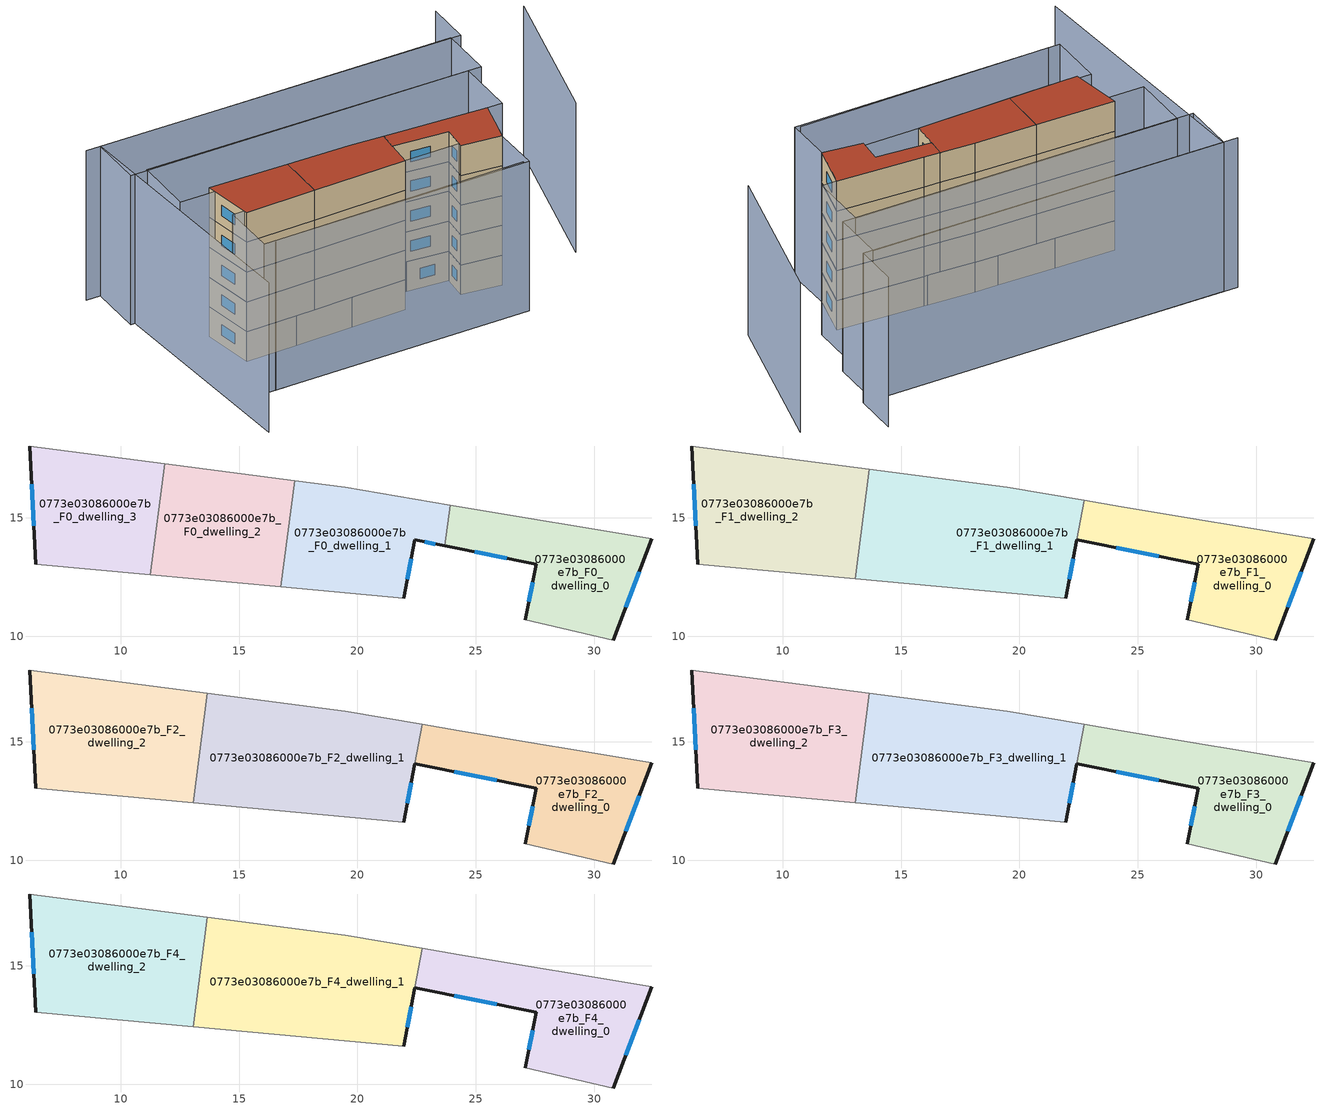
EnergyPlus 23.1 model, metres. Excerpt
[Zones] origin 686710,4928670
0773e03086000e7b_F0_dwelling_0
 floor ground (EU_floor_Construction): 32.43,14.12 30.81,9.84 27.09,10.69 27.56,13.04 23.7,13.82 23.93,15.55 24.3,15.48 z0
 wall outside (EU_wall_Construction): 30.81,9.84 32.43,14.12 / 23.7,13.82 27.56,13.04 27.09,10.69 z0:3
 wall adiabatic (EU_wall_Construction): 32.43,14.12 24.3,15.48 23.93,15.55 / 27.09,10.69 30.81,9.84 z0:3
 wall to 0773e03086000e7b_F0_dwelling_1 (EU_wall_Construction): 23.93,15.55 23.7,13.82 z0:3
 window (EU_Window_Construction): 31.34,11.23 31.9,12.73 / 27.41,12.28 27.24,11.46 / 24.95,13.56 26.3,13.29 z0.98:2.02
0773e03086000e7b_F0_dwelling_1
 floor ground (EU_floor_Construction): 23.93,15.55 23.7,13.82 22.42,14.07 21.96,11.61 16.75,12.09 17.34,16.58 19.48,16.3 z0
 wall outside (EU_wall_Construction): 21.96,11.61 22.42,14.07 23.7,13.82 z0:3
 wall adiabatic (EU_wall_Construction): 23.93,15.55 19.48,16.3 17.34,16.58 / 16.75,12.09 21.96,11.61 z0:3
 wall to 0773e03086000e7b_F0_dwelling_2 (EU_wall_Construction): 17.34,16.58 16.75,12.09 z0:3
 window (EU_Window_Construction): 22.84,13.99 23.28,13.9 / 22.11,12.41 22.27,13.27 z0.98:2.02
0773e03086000e7b_F0_dwelling_2
 floor ground (EU_floor_Construction): 17.34,16.58 16.75,12.09 11.24,12.61 11.86,17.3 z0
 wall adiabatic (EU_wall_Construction): 11.24,12.61 16.75,12.09 / 17.34,16.58 11.86,17.3 z0:3
 wall to 0773e03086000e7b_F0_dwelling_3 (EU_wall_Construction): 11.86,17.3 11.24,12.61 z0:3
0773e03086000e7b_F0_dwelling_3
 floor ground (EU_floor_Construction): 11.86,17.3 11.24,12.61 6.41,13.05 6.16,18.04 z0
 wall outside (EU_wall_Construction): 6.16,18.04 6.41,13.05 z0:3
 wall adiabatic (EU_wall_Construction): 6.41,13.05 11.24,12.61 / 11.86,17.3 6.16,18.04 z0:3
 window (EU_Window_Construction): 6.24,16.42 6.33,14.67 z0.98:2.02
0773e03086000e7b_F1_dwelling_0
 floor to 0773e03086000e7b_F0_dwelling_0 (EU_floor_Construction): 32.43,14.12 30.81,9.84 27.09,10.69 27.56,13.04 23.7,13.82 23.92,15.55 24.3,15.48 z3
 floor to 0773e03086000e7b_F0_dwelling_1 (EU_floor_Construction): 23.92,15.55 23.7,13.82 22.42,14.07 22.74,15.75 z3
 wall outside (EU_wall_Construction): 30.81,9.84 32.43,14.12 / 22.43,14.07 27.56,13.04 27.09,10.69 z3:6
 wall adiabatic (EU_wall_Construction): 32.43,14.12 24.3,15.48 22.74,15.75 / 27.09,10.69 30.81,9.84 z3:6
 wall to 0773e03086000e7b_F1_dwelling_1 (EU_wall_Construction): 22.74,15.75 22.43,14.07 z3:6
 window (EU_Window_Construction): 31.34,11.23 31.9,12.73 / 27.41,12.28 27.24,11.46 / 24.09,13.74 25.89,13.38 z3.98:5.02
0773e03086000e7b_F1_dwelling_1
 floor outside (EU_floor_Construction): 22.74,15.75 22.42,14.07 21.96,11.61 22.42,14.07 z3
 floor to 0773e03086000e7b_F0_dwelling_1 (EU_floor_Construction): 22.74,15.75 22.42,14.07 21.96,11.61 16.75,12.09 17.34,16.58 19.48,16.3 z3
 floor to 0773e03086000e7b_F0_dwelling_2 (EU_floor_Construction): 17.34,16.58 16.75,12.09 13.05,12.44 13.66,17.06 z3
 wall outside (EU_wall_Construction): 21.96,11.61 22.42,14.07 z3:6
 wall adiabatic (EU_wall_Construction): 22.74,15.75 19.48,16.3 13.66,17.06 / 13.05,12.44 21.96,11.61 z3:6
 wall to 0773e03086000e7b_F1_dwelling_2 (EU_wall_Construction): 13.66,17.06 13.05,12.44 z3:6
 window (EU_Window_Construction): 22.11,12.41 22.27,13.27 z3.98:5.02
0773e03086000e7b_F1_dwelling_2
 floor to 0773e03086000e7b_F0_dwelling_2 (EU_floor_Construction): 13.66,17.06 13.05,12.44 11.24,12.61 11.86,17.3 z3
 floor to 0773e03086000e7b_F0_dwelling_3 (EU_floor_Construction): 11.86,17.3 11.24,12.61 6.41,13.05 6.16,18.04 z3
 wall outside (EU_wall_Construction): 6.16,18.04 6.41,13.05 z3:6
 wall adiabatic (EU_wall_Construction): 6.41,13.05 13.05,12.44 / 13.66,17.06 6.16,18.04 z3:6
 window (EU_Window_Construction): 6.24,16.42 6.33,14.67 z3.98:5.02
0773e03086000e7b_F2_dwelling_0
 floor to 0773e03086000e7b_F1_dwelling_0 (EU_floor_Construction): 32.43,14.12 30.81,9.84 27.09,10.69 27.56,13.04 22.42,14.07 22.74,15.75 24.3,15.48 z6
 wall outside (EU_wall_Construction): 30.81,9.84 32.43,14.12 / 22.43,14.07 27.56,13.04 27.09,10.69 z6:9
 wall adiabatic (EU_wall_Construction): 32.43,14.12 24.3,15.48 22.74,15.75 / 27.09,10.69 30.81,9.84 z6:9
 wall to 0773e03086000e7b_F2_dwelling_1 (EU_wall_Construction): 22.74,15.75 22.43,14.07 z6:9
 window (EU_Window_Construction): 31.34,11.23 31.9,12.73 / 27.41,12.28 27.24,11.46 / 24.09,13.74 25.89,13.38 z6.98:8.02
0773e03086000e7b_F2_dwelling_1
 floor to 0773e03086000e7b_F1_dwelling_1 (EU_floor_Construction): 22.74,15.75 22.42,14.07 21.96,11.61 13.05,12.44 13.66,17.06 19.48,16.3 z6
 wall outside (EU_wall_Construction): 21.96,11.61 22.42,14.07 z6:9
 wall adiabatic (EU_wall_Construction): 22.74,15.75 19.48,16.3 13.66,17.06 / 13.05,12.44 21.96,11.61 z6:9
 wall to 0773e03086000e7b_F2_dwelling_2 (EU_wall_Construction): 13.66,17.06 13.05,12.44 z6:9
 window (EU_Window_Construction): 22.11,12.41 22.27,13.27 z6.98:8.02
0773e03086000e7b_F2_dwelling_2
 floor to 0773e03086000e7b_F1_dwelling_2 (EU_floor_Construction): 13.66,17.06 13.05,12.44 6.41,13.05 6.16,18.04 z6
 wall outside (EU_wall_Construction): 6.16,18.04 6.41,13.05 z6:9
 wall adiabatic (EU_wall_Construction): 6.41,13.05 13.05,12.44 / 13.66,17.06 6.16,18.04 z6:9
 window (EU_Window_Construction): 6.24,16.42 6.33,14.67 z6.98:8.02
0773e03086000e7b_F3_dwelling_0
 floor to 0773e03086000e7b_F2_dwelling_0 (EU_floor_Construction): 32.43,14.12 30.81,9.84 27.09,10.69 27.56,13.04 22.42,14.07 22.74,15.75 24.3,15.48 z9
 wall outside (EU_wall_Construction): 30.81,9.84 32.43,14.12 / 22.43,14.07 27.56,13.04 27.09,10.69 z9:12
 wall adiabatic (EU_wall_Construction): 32.43,14.12 24.3,15.48 22.74,15.75 / 27.09,10.69 30.81,9.84 z9:12
 wall to 0773e03086000e7b_F3_dwelling_1 (EU_wall_Construction): 22.74,15.75 22.43,14.07 z9:12
 window (EU_Window_Construction): 31.34,11.23 31.9,12.73 / 27.41,12.28 27.24,11.46 / 24.09,13.74 25.89,13.38 z9.98:11.02
0773e03086000e7b_F3_dwelling_1
 floor to 0773e03086000e7b_F2_dwelling_1 (EU_floor_Construction): 22.74,15.75 22.42,14.07 21.96,11.61 13.05,12.44 13.66,17.06 19.48,16.3 z9
 wall outside (EU_wall_Construction): 21.96,11.61 22.42,14.07 z9:12
 wall adiabatic (EU_wall_Construction): 22.74,15.75 19.48,16.3 13.66,17.06 / 13.05,12.44 21.96,11.61 z9:12
 wall to 0773e03086000e7b_F3_dwelling_2 (EU_wall_Construction): 13.66,17.06 13.05,12.44 z9:12
 window (EU_Window_Construction): 22.11,12.41 22.27,13.27 z9.98:11.02
0773e03086000e7b_F3_dwelling_2
 floor to 0773e03086000e7b_F2_dwelling_2 (EU_floor_Construction): 13.66,17.06 13.05,12.44 6.41,13.05 6.16,18.04 z9
 wall outside (EU_wall_Construction): 6.16,18.04 6.41,13.05 z9:12
 wall adiabatic (EU_wall_Construction): 6.41,13.05 13.05,12.44 / 13.66,17.06 6.16,18.04 z9:12
 window (EU_Window_Construction): 6.24,16.42 6.33,14.67 z9.98:11.02
0773e03086000e7b_F4_dwelling_0
 floor to 0773e03086000e7b_F3_dwelling_0 (EU_floor_Construction): 32.43,14.12 30.81,9.84 27.09,10.69 27.56,13.04 22.42,14.07 22.74,15.75 24.3,15.48 z12
 wall outside (EU_wall_Construction): 30.81,9.84 32.43,14.12 / 22.43,14.07 27.56,13.04 27.09,10.69 z12:15
 wall adiabatic (EU_wall_Construction): 32.43,14.12 24.3,15.48 22.74,15.75 / 27.09,10.69 30.81,9.84 z12:15
 wall to 0773e03086000e7b_F4_dwelling_1 (EU_wall_Construction): 22.74,15.75 22.43,14.07 z12:15
 window (EU_Window_Construction): 31.34,11.23 31.9,12.73 / 27.41,12.28 27.24,11.46 / 24.09,13.74 25.89,13.38 z12.98:14.02
 roof outside (EU_roof_Construction): 30.81,9.84 32.43,14.12 24.3,15.48 22.74,15.75 22.43,14.07 27.56,13.04 27.09,10.69 z15
0773e03086000e7b_F4_dwelling_1
 floor to 0773e03086000e7b_F3_dwelling_1 (EU_floor_Construction): 22.74,15.75 22.42,14.07 21.96,11.61 13.05,12.44 13.66,17.06 19.48,16.3 z12
 wall outside (EU_wall_Construction): 21.96,11.61 22.42,14.07 z12:15
 wall adiabatic (EU_wall_Construction): 22.74,15.75 19.48,16.3 13.66,17.06 / 13.05,12.44 21.96,11.61 z12:15
 wall to 0773e03086000e7b_F4_dwelling_2 (EU_wall_Construction): 13.66,17.06 13.05,12.44 z12:15
 window (EU_Window_Construction): 22.11,12.41 22.27,13.27 z12.98:14.02
 roof outside (EU_roof_Construction): 21.96,11.61 22.42,14.07 22.74,15.75 19.48,16.3 13.66,17.06 13.05,12.44 z15
0773e03086000e7b_F4_dwelling_2
 floor to 0773e03086000e7b_F3_dwelling_2 (EU_floor_Construction): 13.66,17.06 13.05,12.44 6.41,13.05 6.16,18.04 z12
 wall outside (EU_wall_Construction): 6.16,18.04 6.41,13.05 z12:15
 wall adiabatic (EU_wall_Construction): 6.41,13.05 13.05,12.44 / 13.66,17.06 6.16,18.04 z12:15
 window (EU_Window_Construction): 6.24,16.42 6.33,14.67 z12.98:14.02
 roof outside (EU_roof_Construction): 13.05,12.44 13.66,17.06 6.16,18.04 6.41,13.05 z15
shading: 5.75,8.05 29.86,5.52 / 2.57,28.53 1.4,3.16 / 38.88,10.28 44.3,25.01 / 37.8,28.77 37.28,24.49 / 37.28,24.49 1.18,28.82 / 30.3,5.3 4.65,8.18 / 4.65,8.18 5.24,13.49 / 5.24,13.49 30.9,10.61 / 30.9,10.61 30.3,5.3 / 3.54,23.41 34.54,19.68 / 34.54,19.68 33.85,13.95 / 33.85,13.95 2.85,17.68 / 2.85,17.68 3.54,23.41 / 2.52,28.66 36.4,24.68 / 36.4,24.68 35.79,19.52 / 35.79,19.52 1.91,23.5 / 1.91,23.5 2.52,28.66 z0:15
[Building]
EU S2 Campaign: North Axis=0; Terrain=City; Solar Distribution=FullExterior
[Site:Location]
Bologna: Latitude=44.5; Longitude=11.25; Time Zone=1; Elevation=37
[SizingPeriod:WeatherFileDays]
AnnualSizingPeriod: Begin Month=1; Begin Day of Month=1; End Month=12; End Day of Month=31; Day of Week for Start Day=Monday; Use Weather File Daylight Saving Period=No; Use Weather File Rain and Snow Indicators=No
[MATERIAL]
EU_InternalMass_Material: Roughness=MediumRough; Thickness=0.1; Conductivity=1; Density=1800; Specific Heat=900; Thermal Absorptance=0.9; Solar Absorptance=0.7; Visible Absorptance=0.7
[MATERIAL:NOMASS] Roughness=MediumRough; Thermal Absorptance=0.9; Solar Absorptance=0.7; Visible Absorptance=0.7
Name | Thermal Resistance
EU_wall_NoMass | 0.905828
EU_roof_NoMass | 0.37593
EU_floor_NoMass | 0.67114
[WINDOWMATERIAL:SIMPLEGLAZINGSYSTEM]
EU_Window_SimpleGlazing: UFactor=4.52486; Solar Heat Gain Coefficient=0.85; Visible Transmittance=0.85
[CONSTRUCTION]
EU_wall_Construction: EU_wall_NoMass
EU_roof_Construction: EU_roof_NoMass
EU_floor_Construction: EU_floor_NoMass
EU_InternalMass_Construction: EU_InternalMass_Material
EU_Window_Construction: EU_Window_SimpleGlazing
[ZONE] Type=1; Multiplier=1; Ceiling Height=autocalculate; Floor Area=autocalculate; Part of Total Floor Area=Yes
Name | Volume
0773e03086000e7b_F0_dwelling_0 | 76.8047
0773e03086000e7b_F1_dwelling_0 | 83.2778
0773e03086000e7b_F2_dwelling_0; 0773e03086000e7b_F3_dwelling_0; 0773e03086000e7b_F4_dwelling_0 | 83.2786
0773e03086000e7b_F0_dwelling_1 | 76.8076
0773e03086000e7b_F1_dwelling_1 | 121.544
0773e03086000e7b_F2_dwelling_1; 0773e03086000e7b_F3_dwelling_1; 0773e03086000e7b_F4_dwelling_1 | 121.515
0773e03086000e7b_F0_dwelling_2 | 76.7988
0773e03086000e7b_F1_dwelling_2 | 102.4
0773e03086000e7b_F2_dwelling_2; 0773e03086000e7b_F3_dwelling_2; 0773e03086000e7b_F4_dwelling_2 | 102.404
0773e03086000e7b_F0_dwelling_3 | 76.8062
[INTERNALMASS] Construction=EU_InternalMass_Construction
Name | Zone or ZoneList | Surface Area
0773e03086000e7b_F0_dwelling_0_EU_InternalMass | 0773e03086000e7b_F0_dwelling_0 | 25.6012
0773e03086000e7b_F0_dwelling_1_EU_InternalMass | 0773e03086000e7b_F0_dwelling_1 | 25.6025
0773e03086000e7b_F0_dwelling_2_EU_InternalMass | 0773e03086000e7b_F0_dwelling_2 | 25.5995
0773e03086000e7b_F0_dwelling_3_EU_InternalMass | 0773e03086000e7b_F0_dwelling_3 | 25.6022
0773e03086000e7b_F1_dwelling_0_EU_InternalMass | 0773e03086000e7b_F1_dwelling_0 | 27.7589
0773e03086000e7b_F1_dwelling_1_EU_InternalMass | 0773e03086000e7b_F1_dwelling_1 | 40.5072
0773e03086000e7b_F1_dwelling_2_EU_InternalMass | 0773e03086000e7b_F1_dwelling_2 | 34.1346
0773e03086000e7b_F2_dwelling_0_EU_InternalMass | 0773e03086000e7b_F2_dwelling_0 | 27.7589
0773e03086000e7b_F2_dwelling_1_EU_InternalMass | 0773e03086000e7b_F2_dwelling_1 | 40.5072
0773e03086000e7b_F2_dwelling_2_EU_InternalMass | 0773e03086000e7b_F2_dwelling_2 | 34.1346
0773e03086000e7b_F3_dwelling_0_EU_InternalMass | 0773e03086000e7b_F3_dwelling_0 | 27.7589
0773e03086000e7b_F3_dwelling_1_EU_InternalMass | 0773e03086000e7b_F3_dwelling_1 | 40.5072
0773e03086000e7b_F3_dwelling_2_EU_InternalMass | 0773e03086000e7b_F3_dwelling_2 | 34.1346
0773e03086000e7b_F4_dwelling_0_EU_InternalMass | 0773e03086000e7b_F4_dwelling_0 | 27.7589
0773e03086000e7b_F4_dwelling_1_EU_InternalMass | 0773e03086000e7b_F4_dwelling_1 | 40.5072
0773e03086000e7b_F4_dwelling_2_EU_InternalMass | 0773e03086000e7b_F4_dwelling_2 | 34.1346
[OTHEREQUIPMENT] Fuel Type=Electricity; Design Level Calculation Method=Watts/Area; Power per Zone Floor Area=1; Fraction Latent=0; Fraction Radiant=0; Fraction Lost=0; Carbon Dioxide Generation Rate=0; EndUse Subcategory=EU_Step8_InternalGains
Name | Zone or ZoneList or Space or SpaceList | Schedule
EU_Step8_InternalGain_0773e03086000e7b_F0_dwelling_0_f000 | 0773e03086000e7b_F0_dwelling_0 | EU_Step8_GainSchedule_0773e03086000e7b_F0_dwelling_0_f000
EU_Step8_InternalGain_0773e03086000e7b_F0_dwelling_1_f000 | 0773e03086000e7b_F0_dwelling_1 | EU_Step8_GainSchedule_0773e03086000e7b_F0_dwelling_1_f000
EU_Step8_InternalGain_0773e03086000e7b_F0_dwelling_2_f000 | 0773e03086000e7b_F0_dwelling_2 | EU_Step8_GainSchedule_0773e03086000e7b_F0_dwelling_2_f000
EU_Step8_InternalGain_0773e03086000e7b_F0_dwelling_3_f000 | 0773e03086000e7b_F0_dwelling_3 | EU_Step8_GainSchedule_0773e03086000e7b_F0_dwelling_3_f000
EU_Step8_InternalGain_0773e03086000e7b_F1_dwelling_0_f000 | 0773e03086000e7b_F1_dwelling_0 | EU_Step8_GainSchedule_0773e03086000e7b_F1_dwelling_0_f000
EU_Step8_InternalGain_0773e03086000e7b_F1_dwelling_1_f000 | 0773e03086000e7b_F1_dwelling_1 | EU_Step8_GainSchedule_0773e03086000e7b_F1_dwelling_1_f000
EU_Step8_InternalGain_0773e03086000e7b_F1_dwelling_2_f000 | 0773e03086000e7b_F1_dwelling_2 | EU_Step8_GainSchedule_0773e03086000e7b_F1_dwelling_2_f000
EU_Step8_InternalGain_0773e03086000e7b_F2_dwelling_0_f000 | 0773e03086000e7b_F2_dwelling_0 | EU_Step8_GainSchedule_0773e03086000e7b_F2_dwelling_0_f000
EU_Step8_InternalGain_0773e03086000e7b_F2_dwelling_1_f000 | 0773e03086000e7b_F2_dwelling_1 | EU_Step8_GainSchedule_0773e03086000e7b_F2_dwelling_1_f000
EU_Step8_InternalGain_0773e03086000e7b_F2_dwelling_2_f000 | 0773e03086000e7b_F2_dwelling_2 | EU_Step8_GainSchedule_0773e03086000e7b_F2_dwelling_2_f000
EU_Step8_InternalGain_0773e03086000e7b_F3_dwelling_0_f000 | 0773e03086000e7b_F3_dwelling_0 | EU_Step8_GainSchedule_0773e03086000e7b_F3_dwelling_0_f000
EU_Step8_InternalGain_0773e03086000e7b_F3_dwelling_1_f000 | 0773e03086000e7b_F3_dwelling_1 | EU_Step8_GainSchedule_0773e03086000e7b_F3_dwelling_1_f000
EU_Step8_InternalGain_0773e03086000e7b_F3_dwelling_2_f000 | 0773e03086000e7b_F3_dwelling_2 | EU_Step8_GainSchedule_0773e03086000e7b_F3_dwelling_2_f000
EU_Step8_InternalGain_0773e03086000e7b_F4_dwelling_0_f000 | 0773e03086000e7b_F4_dwelling_0 | EU_Step8_GainSchedule_0773e03086000e7b_F4_dwelling_0_f000
EU_Step8_InternalGain_0773e03086000e7b_F4_dwelling_1_f000 | 0773e03086000e7b_F4_dwelling_1 | EU_Step8_GainSchedule_0773e03086000e7b_F4_dwelling_1_f000
EU_Step8_InternalGain_0773e03086000e7b_F4_dwelling_2_f000 | 0773e03086000e7b_F4_dwelling_2 | EU_Step8_GainSchedule_0773e03086000e7b_F4_dwelling_2_f000
[ZONEVENTILATION:DESIGNFLOWRATE] Schedule=EU_AlwaysOn; Design Flow Rate Calculation Method=AirChanges/Hour; Air Changes per Hour=0.73129; Ventilation Type=Natural; Fan Pressure Rise=0; Fan Total Efficiency=1; Constant Term Coefficient=1; Temperature Term Coefficient=0; Velocity Term Coefficient=0; Velocity Squared Term Coefficient=0; Minimum Indoor Temperature=-100; Maximum Indoor Temperature=100; Delta Temperature=-100; Minimum Outdoor Temperature=-100; Maximum Outdoor Temperature=100; Maximum Wind Speed=40
Name | Zone or ZoneList or Space or SpaceList
EU_ConstantAir_0773e03086000e7b_F0_dwelling_0 | 0773e03086000e7b_F0_dwelling_0
EU_ConstantAir_0773e03086000e7b_F0_dwelling_1 | 0773e03086000e7b_F0_dwelling_1
EU_ConstantAir_0773e03086000e7b_F0_dwelling_2 | 0773e03086000e7b_F0_dwelling_2
EU_ConstantAir_0773e03086000e7b_F0_dwelling_3 | 0773e03086000e7b_F0_dwelling_3
EU_ConstantAir_0773e03086000e7b_F1_dwelling_0 | 0773e03086000e7b_F1_dwelling_0
EU_ConstantAir_0773e03086000e7b_F1_dwelling_1 | 0773e03086000e7b_F1_dwelling_1
EU_ConstantAir_0773e03086000e7b_F1_dwelling_2 | 0773e03086000e7b_F1_dwelling_2
EU_ConstantAir_0773e03086000e7b_F2_dwelling_0 | 0773e03086000e7b_F2_dwelling_0
EU_ConstantAir_0773e03086000e7b_F2_dwelling_1 | 0773e03086000e7b_F2_dwelling_1
EU_ConstantAir_0773e03086000e7b_F2_dwelling_2 | 0773e03086000e7b_F2_dwelling_2
EU_ConstantAir_0773e03086000e7b_F3_dwelling_0 | 0773e03086000e7b_F3_dwelling_0
EU_ConstantAir_0773e03086000e7b_F3_dwelling_1 | 0773e03086000e7b_F3_dwelling_1
EU_ConstantAir_0773e03086000e7b_F3_dwelling_2 | 0773e03086000e7b_F3_dwelling_2
EU_ConstantAir_0773e03086000e7b_F4_dwelling_0 | 0773e03086000e7b_F4_dwelling_0
EU_ConstantAir_0773e03086000e7b_F4_dwelling_1 | 0773e03086000e7b_F4_dwelling_1
EU_ConstantAir_0773e03086000e7b_F4_dwelling_2 | 0773e03086000e7b_F4_dwelling_2
[HVACTEMPLATE:THERMOSTAT] Constant Heating Setpoint=20; Constant Cooling Setpoint=50
EU_HeatOnly_0773e03086000e7b_F0_dwelling_0; EU_HeatOnly_0773e03086000e7b_F0_dwelling_1; EU_HeatOnly_0773e03086000e7b_F0_dwelling_2; EU_HeatOnly_0773e03086000e7b_F0_dwelling_3; EU_HeatOnly_0773e03086000e7b_F1_dwelling_0; EU_HeatOnly_0773e03086000e7b_F1_dwelling_1; EU_HeatOnly_0773e03086000e7b_F1_dwelling_2; EU_HeatOnly_0773e03086000e7b_F2_dwelling_0; EU_HeatOnly_0773e03086000e7b_F2_dwelling_1; EU_HeatOnly_0773e03086000e7b_F2_dwelling_2; EU_HeatOnly_0773e03086000e7b_F3_dwelling_0; EU_HeatOnly_0773e03086000e7b_F3_dwelling_1; EU_HeatOnly_0773e03086000e7b_F3_dwelling_2; EU_HeatOnly_0773e03086000e7b_F4_dwelling_0; EU_HeatOnly_0773e03086000e7b_F4_dwelling_1; EU_HeatOnly_0773e03086000e7b_F4_dwelling_2
[HVACTEMPLATE:ZONE:IDEALLOADSAIRSYSTEM] System Availability Schedule=EU_AlwaysOn; Maximum Heating Supply Air Temperature=50; Minimum Cooling Supply Air Temperature=13; Maximum Heating Supply Air Humidity Ratio=0.0156; Minimum Cooling Supply Air Humidity Ratio=0.0077; Heating Limit=NoLimit; Cooling Limit=NoLimit; Heating Availability Schedule=EU_AlwaysOn; Cooling Availability Schedule=EU_CoolingOff; Dehumidification Control Type=ConstantSensibleHeatRatio; Cooling Sensible Heat Ratio=0.7; Dehumidification Setpoint=60; Humidification Control Type=None; Humidification Setpoint=30; Outdoor Air Method=None; Outdoor Air Flow Rate per Person=0.00944; Outdoor Air Flow Rate per Zone Floor Area=0; Outdoor Air Flow Rate per Zone=0; Demand Controlled Ventilation Type=None; Outdoor Air Economizer Type=NoEconomizer; Heat Recovery Type=None; Sensible Heat Recovery Effectiveness=0.7; Latent Heat Recovery Effectiveness=0.65
Name | Template Thermostat
0773e03086000e7b_F0_dwelling_0 | EU_HeatOnly_0773e03086000e7b_F0_dwelling_0
0773e03086000e7b_F0_dwelling_1 | EU_HeatOnly_0773e03086000e7b_F0_dwelling_1
0773e03086000e7b_F0_dwelling_2 | EU_HeatOnly_0773e03086000e7b_F0_dwelling_2
0773e03086000e7b_F0_dwelling_3 | EU_HeatOnly_0773e03086000e7b_F0_dwelling_3
0773e03086000e7b_F1_dwelling_0 | EU_HeatOnly_0773e03086000e7b_F1_dwelling_0
0773e03086000e7b_F1_dwelling_1 | EU_HeatOnly_0773e03086000e7b_F1_dwelling_1
0773e03086000e7b_F1_dwelling_2 | EU_HeatOnly_0773e03086000e7b_F1_dwelling_2
0773e03086000e7b_F2_dwelling_0 | EU_HeatOnly_0773e03086000e7b_F2_dwelling_0
0773e03086000e7b_F2_dwelling_1 | EU_HeatOnly_0773e03086000e7b_F2_dwelling_1
0773e03086000e7b_F2_dwelling_2 | EU_HeatOnly_0773e03086000e7b_F2_dwelling_2
0773e03086000e7b_F3_dwelling_0 | EU_HeatOnly_0773e03086000e7b_F3_dwelling_0
0773e03086000e7b_F3_dwelling_1 | EU_HeatOnly_0773e03086000e7b_F3_dwelling_1
0773e03086000e7b_F3_dwelling_2 | EU_HeatOnly_0773e03086000e7b_F3_dwelling_2
0773e03086000e7b_F4_dwelling_0 | EU_HeatOnly_0773e03086000e7b_F4_dwelling_0
0773e03086000e7b_F4_dwelling_1 | EU_HeatOnly_0773e03086000e7b_F4_dwelling_1
0773e03086000e7b_F4_dwelling_2 | EU_HeatOnly_0773e03086000e7b_F4_dwelling_2
[SIZING:ZONE] Zone Cooling Design Supply Air Temperature Input Method=SupplyAirTemperature; Zone Cooling Design Supply Air Temperature=13; Zone Heating Design Supply Air Temperature Input Method=SupplyAirTemperature; Zone Heating Design Supply Air Temperature=50; Zone Cooling Design Supply Air Humidity Ratio=0.008; Zone Heating Design Supply Air Humidity Ratio=0.008; Cooling Design Air Flow Method=DesignDay; Cooling Design Air Flow Rate=0; Cooling Minimum Air Flow per Zone Floor Area=0.000762; Cooling Minimum Air Flow=0; Cooling Minimum Air Flow Fraction=0.2; Heating Design Air Flow Method=DesignDay; Heating Design Air Flow Rate=0; Heating Maximum Air Flow per Zone Floor Area=0.002032; Heating Maximum Air Flow=0.141576; Heating Maximum Air Flow Fraction=0.3; Account for Dedicated Outdoor Air System=No; Dedicated Outdoor Air System Control Strategy=NeutralSupplyAir; Dedicated Outdoor Air Low Setpoint Temperature for Design=autosize; Dedicated Outdoor Air High Setpoint Temperature for Design=autosize; Zone Load Sizing Method=Sensible Load Only No Latent Load; Zone Latent Cooling Design Supply Air Humidity Ratio Input Method=HumidityRatioDifference; Zone Cooling Design Supply Air Humidity Ratio Difference=0.005; Zone Latent Heating Design Supply Air Humidity Ratio Input Method=HumidityRatioDifference; Zone Humidification Design Supply Air Humidity Ratio Difference=0.005
0773e03086000e7b_F0_dwelling_0; 0773e03086000e7b_F0_dwelling_1; 0773e03086000e7b_F0_dwelling_2; 0773e03086000e7b_F0_dwelling_3; 0773e03086000e7b_F1_dwelling_0; 0773e03086000e7b_F1_dwelling_1; 0773e03086000e7b_F1_dwelling_2; 0773e03086000e7b_F2_dwelling_0; 0773e03086000e7b_F2_dwelling_1; 0773e03086000e7b_F2_dwelling_2; 0773e03086000e7b_F3_dwelling_0; 0773e03086000e7b_F3_dwelling_1; 0773e03086000e7b_F3_dwelling_2; 0773e03086000e7b_F4_dwelling_0; 0773e03086000e7b_F4_dwelling_1; 0773e03086000e7b_F4_dwelling_2
[SCHEDULE:CONSTANT]
Name | Hourly Value
EU_AlwaysOn | 1
EU_CoolingOff | 0
[SCHEDULE:FILE] Column Number=1; Rows to Skip at Top=0; Number of Hours of Data=8760; Column Separator=Comma; Interpolate to Timestep=No; Minutes per Item=60; Adjust Schedule for Daylight Savings=Yes
Name | File
EU_Step8_GainSchedule_0773e03086000e7b_F0_dwelling_0_f000 | ../../schedules/0773e03086000e7b/0773e03086000e7b_F0_dwelling_0_f000_gain.csv
EU_Step8_GainSchedule_0773e03086000e7b_F0_dwelling_1_f000 | ../../schedules/0773e03086000e7b/0773e03086000e7b_F0_dwelling_1_f000_gain.csv
EU_Step8_GainSchedule_0773e03086000e7b_F0_dwelling_2_f000 | ../../schedules/0773e03086000e7b/0773e03086000e7b_F0_dwelling_2_f000_gain.csv
EU_Step8_GainSchedule_0773e03086000e7b_F0_dwelling_3_f000 | ../../schedules/0773e03086000e7b/0773e03086000e7b_F0_dwelling_3_f000_gain.csv
EU_Step8_GainSchedule_0773e03086000e7b_F1_dwelling_0_f000 | ../../schedules/0773e03086000e7b/0773e03086000e7b_F1_dwelling_0_f000_gain.csv
EU_Step8_GainSchedule_0773e03086000e7b_F1_dwelling_1_f000 | ../../schedules/0773e03086000e7b/0773e03086000e7b_F1_dwelling_1_f000_gain.csv
EU_Step8_GainSchedule_0773e03086000e7b_F1_dwelling_2_f000 | ../../schedules/0773e03086000e7b/0773e03086000e7b_F1_dwelling_2_f000_gain.csv
EU_Step8_GainSchedule_0773e03086000e7b_F2_dwelling_0_f000 | ../../schedules/0773e03086000e7b/0773e03086000e7b_F2_dwelling_0_f000_gain.csv
EU_Step8_GainSchedule_0773e03086000e7b_F2_dwelling_1_f000 | ../../schedules/0773e03086000e7b/0773e03086000e7b_F2_dwelling_1_f000_gain.csv
EU_Step8_GainSchedule_0773e03086000e7b_F2_dwelling_2_f000 | ../../schedules/0773e03086000e7b/0773e03086000e7b_F2_dwelling_2_f000_gain.csv
EU_Step8_GainSchedule_0773e03086000e7b_F3_dwelling_0_f000 | ../../schedules/0773e03086000e7b/0773e03086000e7b_F3_dwelling_0_f000_gain.csv
EU_Step8_GainSchedule_0773e03086000e7b_F3_dwelling_1_f000 | ../../schedules/0773e03086000e7b/0773e03086000e7b_F3_dwelling_1_f000_gain.csv
EU_Step8_GainSchedule_0773e03086000e7b_F3_dwelling_2_f000 | ../../schedules/0773e03086000e7b/0773e03086000e7b_F3_dwelling_2_f000_gain.csv
EU_Step8_GainSchedule_0773e03086000e7b_F4_dwelling_0_f000 | ../../schedules/0773e03086000e7b/0773e03086000e7b_F4_dwelling_0_f000_gain.csv
EU_Step8_GainSchedule_0773e03086000e7b_F4_dwelling_1_f000 | ../../schedules/0773e03086000e7b/0773e03086000e7b_F4_dwelling_1_f000_gain.csv
EU_Step8_GainSchedule_0773e03086000e7b_F4_dwelling_2_f000 | ../../schedules/0773e03086000e7b/0773e03086000e7b_F4_dwelling_2_f000_gain.csv
